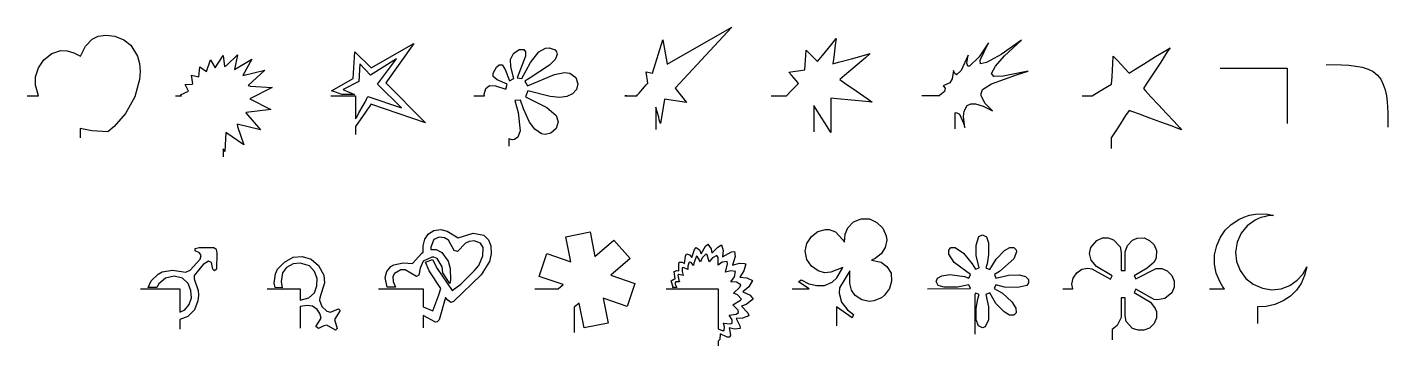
# Model space of a CAD drawing. Extents: x 24 to 589, y 31 to 164.
import ezdxf

# ---------------------------------------------------------------- set-up
doc = ezdxf.new("R2010")
doc.units = 0
doc.header["$LTSCALE"] = 29.195644
doc.header["$MEASUREMENT"] = 0

msp = doc.modelspace()

# ---------------------------------------------------------------- linework, layer by layer
at = {"linetype": 'Continuous'}
for points in [[(24.336138, 135.089048), (29.007441, 135.089048), (27.722832, 139.526785), (27.722832, 142.91348), (29.007441, 146.650522), (31.22631, 150.037217), (34.496222, 152.723216), (38.233264, 153.891042), (40.919264, 153.77426), (43.722046, 152.956782), (46.524827, 151.555391), (48.510131, 155.642781), (51.312913, 158.562345), (53.765347, 159.846954), (57.035259, 160.314084), (60.772302, 159.846954), (64.509344, 158.32878), (67.312126, 156.109911), (70.114908, 151.555391), (70.932386, 148.519044), (71.165951, 145.249132), (70.932386, 141.862437), (69.063864, 134.621917), (65.21004, 127.731745), (60.421954, 122.359747), (57.852737, 120.140878), (51.19613, 120.491226), (46.291262, 121.542269), (46.291262, 117.688444)], [(273.31659, 135.089048), (272.499112, 135.089048), (277.40398, 135.089048), (277.754328, 135.439395), (278.338241, 136.140091), (279.856414, 137.891829), (280.673892, 138.82609), (281.257805, 139.643568), (281.724935, 140.110698), (281.9585, 140.344263), (281.257805, 145.015566), (283.943804, 144.431654), (288.26476, 158.32878), (290.016498, 148.285478), (316.876491, 163.583996), (293.403193, 138.242177), (298.074496, 132.286266), (288.965455, 133.687656), (287.213716, 123.644355), (287.213716, 123.87792), (286.980151, 124.34505), (286.746586, 125.162528), (286.513021, 126.213572), (285.929108, 128.432441), (285.345195, 130.417744), (285.345195, 121.075138)], [(352.495176, 149.336522), (354.493456, 151.819233), (358.204547, 156.429982), (360.202826, 158.912693)], [(360.202826, 158.912693), (359.839503, 156.187766), (359.164759, 151.127188), (358.801436, 148.402261)], [(409.601856, 121.308704), (409.601856, 128.082093), (409.952204, 128.198876), (411.353595, 127.49818), (413.105333, 123.761138), (413.572464, 121.892616), (413.105333, 126.56392), (413.338898, 128.666006), (414.623507, 131.001657), (416.14168, 131.702353), (418.010202, 131.702353), (421.163331, 130.768092), (425.133939, 128.782788), (422.097592, 131.935918), (420.462636, 135.089048), (420.345853, 136.023308), (420.929766, 137.658264), (424.666808, 140.110698), (435.527588, 143.964523), (439.848543, 145.365914), (429.571677, 143.263828), (425.717852, 143.147045), (424.666808, 144.314871), (426.301764, 147.468), (430.038807, 151.672173), (437.162544, 158.211998), (428.754198, 152.256086), (422.564722, 148.986174), (420.112288, 148.402261), (419.995505, 149.920435), (423.498983, 157.044172), (419.528375, 151.321826), (415.557768, 147.468), (414.857072, 147.351218), (414.389942, 148.635826), (414.973855, 152.022521), (412.05429, 145.599479), (410.185769, 143.847741), (409.368291, 144.548436), (408.901161, 145.599479), (408.317248, 142.096002), (407.382987, 140.461046), (404.580205, 139.29322), (405.397683, 138.242177), (405.164118, 136.840786), (403.062032, 135.20583), (403.295597, 135.089048), (395.821512, 135.089048)], [(150.344537, 135.089048), (160.621404, 135.089048), (160.621404, 125.512876), (161.3221, 126.56392), (162.022795, 127.96531), (163.774534, 131.001657), (164.592012, 132.519831), (165.175924, 133.687656), (165.643055, 134.505134), (165.759838, 134.7387), (165.759838, 134.855482), (179.773746, 130.067397), (169.730445, 139.993916), (177.67166, 150.387565), (166.810881, 143.614176), (162.373143, 148.402261), (162.022795, 141.044959), (155.482971, 137.658264), (155.599753, 137.541482), (156.066884, 137.424699), (157.351492, 136.840786), (158.986448, 136.140091), (160.271056, 135.67296), (155.01584, 135.67296), (153.497667, 136.256873), (152.096276, 136.724004), (151.045233, 137.074351), (150.811668, 137.191134), (150.694885, 137.191134), (159.687144, 142.212784), (160.387839, 153.423912), (167.161228, 146.650522), (184.795397, 156.810606), (173.233922, 140.461046), (189.700266, 123.87792), (167.044446, 131.58557), (166.927663, 131.352005), (166.460533, 130.65131), (165.643055, 129.600266), (164.825577, 128.315658), (160.621404, 122.359747), (160.621404, 118.973052)], [(209.786868, 135.089048), (214.224606, 135.089048), (214.107824, 135.789743), (214.808519, 138.125394), (216.326693, 139.410003), (218.779127, 139.29322), (222.9833, 137.891829), (223.567212, 139.993916), (219.479822, 141.745654), (217.844866, 143.147045), (217.728084, 144.431654), (219.129475, 147.00087), (220.2973, 147.935131), (221.465126, 147.935131), (222.749734, 146.06661), (224.501473, 141.278524), (226.369994, 142.329567), (225.085386, 147.117653), (224.968604, 150.154), (226.253212, 152.606434), (228.588863, 154.358172), (230.574167, 154.358172), (231.274862, 153.423912), (231.274862, 151.555391), (227.771385, 142.563132), (229.756689, 142.212784), (233.260166, 148.986174), (236.763644, 153.307129), (239.566426, 154.825303), (241.084599, 155.058868), (243.537033, 154.24139), (244.120946, 153.423912), (244.354511, 152.256086), (243.537033, 150.154), (241.201382, 147.818348), (232.793036, 142.212784), (230.924515, 141.161742), (232.09234, 139.29322), (243.186685, 143.964523), (247.390858, 144.782001), (249.609727, 144.431654), (252.062161, 142.679915), (252.996422, 140.110698), (252.412509, 137.775047), (250.66077, 135.906526), (248.325119, 134.7387), (245.405554, 134.388352), (241.434947, 134.7387), (232.209123, 137.191134), (231.15808, 134.621917), (240.033556, 130.184179), (243.887381, 126.914267), (244.821641, 124.34505), (244.004163, 121.542269), (241.785294, 119.556965), (239.33286, 119.089834), (237.814687, 119.3234), (235.128688, 121.191921), (232.909819, 124.111485), (230.340602, 129.717049), (229.172776, 133.220526), (226.720342, 133.103744), (228.121733, 128.198876), (229.055994, 120.608008), (228.00495, 117.922009), (226.60356, 116.987748), (225.669299, 116.870966), (224.267908, 117.221313), (224.267908, 114.184966)], [(347.123178, 145.833044), (347.274563, 147.952432), (347.555706, 151.888437), (347.707091, 154.007825)], [(347.707091, 154.007825), (348.948446, 152.796746), (351.253821, 150.5476), (352.495176, 149.336522)], [(358.801436, 148.402261), (361.228324, 149.059163), (366.567477, 150.504348), (371.90663, 151.949532), (374.333518, 152.606434)], [(374.333518, 152.606434), (372.362812, 150.927684), (368.027259, 147.234435), (363.691706, 143.541186), (361.721, 141.862437)], [(481.773488, 144.548436), (483.546715, 145.641521), (487.775178, 148.248108), (492.822054, 151.359196), (497.050518, 153.965783), (498.823744, 155.058868)], [(498.823744, 155.058868), (497.669932, 153.297787), (494.918535, 149.098285), (491.634609, 144.085977), (488.883211, 139.886476), (487.7294, 138.125394)], [(85.880556, 135.089048), (88.449772, 135.089048), (87.982642, 135.556178), (91.252554, 136.957569), (89.851163, 139.76035), (92.88751, 139.877133), (93.121075, 140.110698), (92.537162, 143.730958), (95.573509, 142.91348), (96.04064, 147.117653), (98.726639, 145.249132), (100.478378, 150.037217), (102.346899, 146.767305), (105.733593, 151.788956), (106.200724, 147.234435), (107.134984, 147.701566), (111.689505, 152.139304), (110.404896, 146.06661), (117.645416, 150.270782), (113.908374, 143.497393), (123.017415, 145.716262), (116.127243, 139.410003), (117.061503, 139.059655), (126.053762, 138.475742), (116.711156, 133.804439), (125.469849, 129.366701), (115.192982, 128.198876), (115.0762, 127.96531), (121.148893, 120.958356), (111.572722, 123.294007), (111.689505, 122.359747), (114.258722, 114.768879), (106.784636, 119.79053), (106.434289, 111.966098), (105.733593, 113.133923), (105.733593, 109.747228)], [(474.532968, 139.993916), (474.71463, 142.991335), (475.052002, 148.557971), (475.233664, 151.555391)], [(475.233664, 151.555391), (476.929174, 149.738773), (480.077978, 146.365054), (481.773488, 144.548436)], [(563.638074, 148.051913), (569.944333, 147.935131), (572.98068, 147.818348), (575.900244, 147.468), (578.586244, 147.00087), (581.038678, 146.183392), (583.140764, 145.132349), (584.892503, 143.730958), (586.293894, 141.97922), (587.344937, 139.76035), (588.162415, 137.541482), (588.629545, 135.089048), (588.979893, 132.636613), (589.213458, 128.198876), (589.213458, 126.447137), (589.213458, 122.009399)], [(340.583354, 144.898784), (342.278864, 145.141), (345.427668, 145.590829), (347.123178, 145.833044)], [(344.553961, 140.227481), (343.524544, 141.438559), (341.61277, 143.687705), (340.583354, 144.898784)], [(361.721, 141.862437), (363.819437, 140.402655), (368.435998, 137.191134), (373.052559, 133.979613), (375.150996, 132.519831)], [(519.611043, 146.53374), (547.405296, 146.53374), (547.405296, 123.644355)], [(339.53231, 135.089048), (341.560867, 137.147881), (343.615375, 139.258618), (344.553961, 140.227481)], [(466.474971, 135.089048), (469.394535, 136.82781), (472.859085, 138.955848), (474.532968, 139.993916)], [(487.7294, 138.125394), (488.609184, 137.17445), (490.878103, 134.722016), (493.980502, 131.368688), (497.360728, 127.715062), (500.463126, 124.361734), (502.732045, 121.9093), (503.61183, 120.958356)], [(333.226052, 135.089048), (335.328138, 135.089048), (337.430224, 135.089048), (339.53231, 135.089048)], [(357.983958, 119.907312), (356.426856, 122.398674), (353.312654, 127.381398), (350.977003, 131.11844)], [(350.977003, 131.11844), (350.977003, 127.935033), (350.977003, 124.18069), (350.977003, 120.140878)], [(375.150996, 132.519831), (372.468646, 132.775293), (366.567477, 133.337309), (360.666307, 133.899325), (357.983958, 134.154787)], [(357.983958, 134.154787), (357.983958, 130.460997), (357.983958, 123.601102), (357.983958, 119.907312)], [(462.270798, 135.089048), (463.69814, 135.089048), (465.125483, 135.089048), (466.474971, 135.089048)], [(481.773488, 129.016354), (480.385073, 126.88399), (477.361702, 122.234314), (474.416186, 117.688444)], [(503.61183, 120.958356), (502.402126, 121.404717), (499.282363, 122.55586), (495.016564, 124.129871), (490.368754, 125.844838), (486.102955, 127.41885), (482.983192, 128.569992), (481.773488, 129.016354)], [(474.416186, 117.688444), (474.416186, 116.174596), (474.416186, 114.686699), (474.416186, 113.250706)], [(527.318693, 83.704714), (529.498634, 84.747107), (531.834286, 85.504031), (534.325647, 85.923583)], [(537.945907, 84.87254), (536.505589, 84.483264), (535.22098, 84.016134), (534.092082, 83.471149)], [(534.325647, 85.923583), (536.860262, 86.083618), (539.342973, 85.88033), (541.799732, 85.33967)], [(541.799732, 85.33967), (540.748689, 85.426176), (539.464081, 85.253164), (537.945907, 84.87254)], [(170.197575, 54.9762), (188.766005, 54.9762), (188.766005, 47.502116), (192.736612, 45.750377), (195.189046, 52.406984), (196.123307, 55.092983), (191.218439, 62.450285), (189.700266, 65.953762), (192.61983, 67.121588), (194.488351, 63.384546), (200.79461, 54.275505), (204.298088, 56.844722), (209.903651, 62.333503), (211.772172, 64.669154), (213.523911, 68.639762), (213.640694, 72.026456), (212.58965, 73.894978), (209.903651, 74.829238), (207.801565, 74.595673), (206.283391, 73.894978), (203.013479, 70.3915), (201.612088, 70.858631), (199.276437, 75.179586), (197.524698, 76.113846), (195.305829, 76.347412), (193.203743, 75.413151), (191.919134, 72.260022), (191.919134, 71.325761), (194.138003, 71.208978), (196.473655, 70.041153), (199.042872, 66.420893), (199.977132, 63.384546), (200.093915, 58.59646), (199.86035, 57.195069), (196.940785, 61.516024), (196.590438, 64.085241), (194.488351, 67.588718), (193.203743, 68.055849), (192.386265, 68.055849), (188.766005, 66.420893), (187.481396, 63.501328), (186.897484, 60.581764), (185.963223, 60.114634), (181.29192, 62.800633), (179.423399, 62.800633), (176.854182, 61.28246), (176.153487, 59.997851), (176.270269, 58.012547), (177.20453, 55.560113), (173.817835, 55.560113), (172.883574, 59.647503), (173.58427, 62.099938), (175.336009, 64.202024), (176.503834, 64.902719), (180.35766, 65.720197), (184.328267, 65.486632), (188.182092, 69.690805), (188.766005, 70.157935), (188.766005, 72.843934), (189.4667, 75.529934), (190.984874, 77.748803), (193.203743, 79.150194), (196.006525, 79.500541), (198.692524, 78.916628), (203.247044, 76.113846), (209.436521, 78.09915), (213.874259, 77.16489), (215.859562, 75.296368), (216.793823, 72.727152), (216.910606, 69.45724), (216.20991, 66.30411), (212.823216, 60.698546), (201.26174, 49.604202), (200.210697, 49.253854), (198.926089, 50.188115), (197.991828, 51.35594), (195.305829, 42.013334), (194.605134, 41.195856), (193.904438, 41.079074), (188.766005, 43.881856), (188.766005, 38.743422)], [(341.867962, 54.9762), (348.991699, 54.9762), (344.553961, 57.895765), (345.605004, 58.713243), (348.874916, 56.961504), (352.144829, 56.260809), (355.414741, 56.377591), (358.56787, 57.6622), (360.436392, 59.530721), (363.005608, 63.851676), (357.983958, 61.866372), (355.297958, 61.632807), (352.728742, 62.450285), (349.92596, 64.318806), (348.057438, 67.121588), (347.356743, 70.508283), (348.057438, 73.778195), (349.92596, 76.69776), (352.611959, 78.683063), (355.765088, 79.617324), (357.283262, 79.617324), (359.969261, 78.566281), (362.888826, 75.413151), (363.589521, 74.245325), (363.939869, 77.63202), (364.990912, 80.318019), (367.443346, 82.770454), (370.596476, 83.938279), (373.98317, 83.938279), (377.1363, 82.536888), (379.588734, 80.084454), (380.990125, 76.931325), (381.22369, 75.179586), (380.522995, 72.026456), (378.888039, 69.45724), (376.435604, 67.588718), (374.800648, 66.77124), (378.888039, 65.953762), (381.22369, 64.202024), (382.975429, 61.399242), (383.208994, 58.12933), (382.274733, 55.092983), (380.28943, 52.290201), (379.004821, 51.122375), (375.851692, 49.95455), (374.099953, 49.720984), (370.830041, 50.42168), (368.144042, 52.173418), (366.509086, 54.392288), (365.80839, 57.195069), (365.925173, 62.450285), (361.604217, 55.326548), (361.370652, 53.107679), (362.421696, 49.370637), (364.87413, 46.217507), (367.326564, 44.232203), (366.859433, 42.947595), (360.319609, 47.385333), (360.319609, 39.5609)], [(518.209652, 72.960717), (519.69863, 76.330989), (521.713129, 79.252378), (524.25315, 81.713936), (527.318693, 83.704714)], [(534.092082, 83.471149), (530.783242, 81.053317), (528.330808, 77.986693), (526.73478, 74.245325)], [(235.128688, 54.9762), (244.821641, 54.9762), (246.806945, 56.727939), (236.880426, 60.114634), (240.033556, 69.574022), (250.076857, 66.187328), (247.974771, 76.580977), (258.018072, 78.566281), (260.003376, 68.289414), (267.944592, 75.179586), (274.601198, 67.588718), (266.659983, 60.581764), (276.586502, 57.195069), (273.433372, 47.618898), (263.390071, 51.005593), (265.492157, 40.728726), (255.565638, 38.743422), (253.463552, 49.020289), (251.478248, 47.26855), (251.478248, 36.758118)], [(289.66615, 54.9762), (311.154144, 54.9762), (311.154144, 38.276292), (312.905883, 37.575596), (313.723361, 37.575596), (313.840144, 39.210552), (313.373014, 40.728726), (316.175795, 40.378378), (316.993273, 40.611944), (316.993273, 42.013334), (315.825448, 43.998638), (318.62823, 44.465768), (319.679272, 45.049681), (319.445708, 46.100724), (317.343621, 48.319594), (320.496751, 50.188115), (320.847098, 50.655245), (319.212142, 52.406984), (317.577186, 53.107679), (320.263186, 55.676896), (320.613533, 56.611156), (318.861794, 57.6622), (316.526143, 57.778982), (317.927534, 59.881068), (318.394664, 62.099938), (316.40936, 62.450285), (314.307274, 61.866372), (315.124752, 65.253067), (314.891187, 66.30411), (312.905883, 65.953762), (311.154144, 64.785937), (311.154144, 67.939066), (310.687014, 68.756544), (308.818493, 67.822284), (307.417102, 66.187328), (306.599624, 69.106892), (306.249276, 69.45724), (304.61432, 67.822284), (303.913625, 66.187328), (302.629016, 68.172632), (302.161886, 68.522979), (301.110843, 65.603415), (300.99406, 64.669154), (300.0598, 65.83698), (299.125539, 66.070545), (298.658409, 64.318806), (298.658409, 62.917416), (296.789888, 63.851676), (296.322757, 63.618111), (296.205975, 62.099938), (296.673105, 60.464981), (294.804584, 60.815329), (294.454236, 60.581764), (294.921366, 58.479678), (295.154932, 57.778982), (293.636758, 57.778982), (293.169628, 57.078287), (293.987106, 55.443331), (292.235367, 55.443331), (292.585715, 55.560113), (291.651454, 58.246112), (292.81928, 58.946808), (293.403193, 59.06359), (292.936063, 62.099938), (294.103888, 62.567068), (294.921366, 62.333503), (294.804584, 65.019502), (295.038149, 65.953762), (296.205975, 66.070545), (297.257018, 65.486632), (297.607366, 68.522979), (298.074496, 69.45724), (299.359104, 68.99011), (300.293365, 67.939066), (301.344408, 71.208978), (302.045104, 72.143239), (303.446494, 71.092196), (304.14719, 69.45724), (305.898929, 72.610369), (306.949972, 73.54463), (308.23458, 71.559326), (308.584928, 69.690805), (311.037362, 72.260022), (312.555536, 73.194282), (313.256231, 70.858631), (313.022666, 68.172632), (316.759708, 70.274718), (318.044316, 70.3915), (318.277882, 68.406196), (317.110056, 64.785937), (320.02962, 65.603415), (322.131707, 65.486632), (322.71562, 65.253067), (321.898142, 62.450285), (320.146403, 59.764286), (323.065967, 59.530721), (325.401619, 58.362895), (323.883445, 55.793678), (321.431011, 53.691592), (324.467358, 52.290201), (325.751966, 50.655245), (322.832402, 48.436376), (320.847098, 47.735681), (323.533098, 44.932899), (323.883445, 43.765073), (321.314229, 42.71403), (318.745012, 42.597247), (320.263186, 39.5609), (320.379968, 38.393074), (317.927534, 38.159509), (315.708665, 38.743422), (316.292578, 35.823858), (316.059013, 34.889597), (314.891187, 34.889597), (312.088405, 36.290988), (311.85484, 33.838554), (311.154144, 33.137859), (311.154144, 31.269337)], [(398.157164, 54.9762), (416.024898, 55.092983), (415.324202, 56.611156), (410.536117, 55.560113), (405.047336, 55.560113), (402.478119, 56.377591), (401.660641, 58.012547), (402.244554, 59.413938), (404.113075, 60.348199), (407.382987, 60.815329), (413.455681, 59.997851), (415.324202, 59.413938), (416.024898, 60.932112), (409.251508, 65.83698), (406.915857, 69.340457), (406.915857, 70.975413), (407.850118, 72.143239), (409.601856, 72.143239), (413.105333, 69.807588), (416.725593, 65.36985), (418.010202, 63.034198), (419.528375, 63.618111), (418.360549, 68.756544), (418.360549, 73.0775), (419.411592, 76.69776), (420.929766, 77.398455), (422.564722, 76.580977), (423.498983, 74.01176), (423.498983, 69.223674), (422.91507, 65.36985), (422.331157, 63.618111), (423.966113, 62.917416), (426.652112, 67.238371), (430.038807, 70.858631), (432.257676, 72.143239), (433.892632, 72.143239), (434.943675, 71.092196), (435.060458, 70.274718), (433.892632, 67.355153), (427.93672, 62.099938), (425.951417, 60.932112), (426.53533, 59.413938), (431.790546, 60.581764), (436.228284, 60.698546), (438.7975, 59.997851), (440.082108, 58.830025), (440.082108, 57.428634), (439.381413, 56.377591), (435.64437, 55.443331), (430.038807, 55.676896), (426.418547, 56.611156), (425.834634, 55.092983), (429.221329, 53.107679), (433.191936, 49.487419), (434.826892, 46.918202), (434.943675, 44.932899), (434.009414, 43.998638), (432.140893, 43.998638), (429.922024, 45.400029), (426.53533, 48.903506), (423.966113, 53.224462), (422.331157, 52.523766), (423.498983, 47.502116), (423.498983, 42.013334), (422.097592, 39.09377), (420.929766, 38.743422), (419.29481, 39.5609), (418.360549, 42.013334), (418.360549, 46.80142), (418.944462, 50.772028), (419.528375, 52.523766), (418.010202, 53.107679), (417.776636, 52.640549), (417.776636, 36.057423)], [(454.329583, 54.9762), (458.416973, 54.9762), (458.066625, 56.844722), (458.533756, 59.413938), (460.051929, 61.516024), (462.154015, 63.034198), (464.723232, 63.501328), (466.358188, 63.267763), (474.065838, 58.946808), (474.766534, 60.348199), (468.226709, 64.202024), (466.00784, 66.888023), (465.423928, 69.574022), (465.891058, 72.026456), (468.460274, 75.062803), (470.795926, 76.113846), (473.131578, 76.113846), (475.350446, 75.296368), (478.036446, 72.376804), (478.503576, 70.041153), (478.503576, 62.567068), (480.138532, 62.567068), (480.138532, 70.274718), (481.189575, 72.960717), (483.291662, 75.179586), (485.160183, 75.997064), (488.079747, 76.113846), (490.298616, 75.062803), (492.167137, 73.194282), (493.21818, 70.858631), (493.101398, 67.822284), (492.28392, 66.070545), (489.247573, 63.501328), (483.875574, 60.348199), (484.57627, 59.06359), (493.101398, 63.384546), (495.43705, 63.384546), (497.655918, 62.333503), (499.52444, 60.464981), (500.4587, 58.12933), (500.4587, 55.560113), (499.52444, 53.224462), (496.604875, 50.88881), (493.568528, 50.304897), (492.167137, 50.538462), (484.57627, 54.742635), (483.875574, 53.458027), (490.648964, 49.370637), (492.634268, 46.80142), (493.21818, 45.516812), (493.21818, 42.830812), (492.167137, 40.495161), (490.298616, 38.62664), (487.962965, 37.692379), (485.51053, 37.692379), (483.174879, 38.509857), (480.605662, 41.312639), (480.138532, 43.64829), (480.138532, 51.122375), (478.503576, 51.122375), (478.503576, 43.064378), (476.86862, 39.677683), (474.766534, 38.042727), (474.766534, 33.721772)], [(526.73478, 74.245325), (526.025434, 70.15361), (526.43201, 66.269508), (527.902606, 62.567068)], [(71.399516, 54.9762), (87.632294, 54.9762), (87.632294, 45.283246), (89.73438, 46.217507), (91.602902, 48.436376), (92.537162, 51.239158), (92.303597, 54.275505), (91.135771, 57.078287), (88.80012, 59.413938), (85.296642, 60.231416), (81.793165, 59.297156), (78.990384, 56.961504), (78.172906, 55.443331), (74.552646, 55.443331), (75.837254, 58.246112), (78.640036, 61.048894), (80.391774, 61.983155), (84.71273, 62.68385), (90.201511, 61.866372), (91.953249, 62.68385), (96.157422, 67.238371), (96.624552, 68.756544), (95.807074, 69.92437), (94.055336, 70.741848), (94.055336, 71.676109), (95.690292, 72.143239), (101.762986, 72.143239), (102.814029, 71.442544), (103.047594, 69.807588), (102.930812, 63.150981), (102.113334, 62.450285), (101.412638, 63.034198), (100.828725, 65.83698), (99.544117, 66.420893), (97.44203, 65.019502), (93.588206, 60.464981), (93.588206, 59.06359), (95.339944, 54.275505), (95.456727, 52.290201), (95.223162, 49.95455), (93.821771, 46.217507), (91.018989, 43.414725), (87.632294, 42.130117), (87.632294, 38.159509)], [(123.951675, 54.9762), (137.615237, 54.9762), (137.615237, 50.188115), (141.235496, 51.239158), (143.571148, 53.224462), (144.622191, 56.144026), (144.738974, 59.180373), (143.571148, 62.099938), (141.585844, 64.435589), (137.615237, 65.603415), (134.695672, 65.253067), (132.009673, 63.734894), (130.374717, 61.516024), (129.790804, 58.012547), (130.141152, 55.326548), (127.221587, 55.443331), (126.87124, 57.311852), (127.455152, 61.165677), (128.27263, 63.034198), (131.192195, 66.070545), (134.812455, 68.055849), (138.549497, 68.406196), (142.169757, 67.238371), (145.322887, 64.552372), (147.424973, 60.581764), (147.775321, 57.428634), (145.790017, 51.239158), (145.673234, 50.188115), (146.724278, 47.618898), (148.709581, 45.633594), (150.227755, 45.283246), (153.61445, 46.684638), (154.315145, 45.867159), (151.979494, 42.2469), (153.030537, 38.393074), (152.329841, 37.809162), (148.709581, 39.794466), (147.541756, 39.5609), (145.206104, 38.509857), (144.155061, 39.327335), (146.37393, 42.71403), (145.790017, 44.699334), (144.738974, 46.33429), (142.75367, 47.735681), (140.534801, 47.969246), (137.615237, 47.618898), (137.615237, 38.62664)], [(519.611043, 57.6622), (518.012581, 61.38282), (517.246196, 65.180078), (517.311886, 69.043026), (518.209652, 72.960717)], [(527.902606, 62.567068), (530.268534, 59.258228), (533.36111, 56.805794), (537.128429, 55.209766)], [(555.580076, 64.085241), (554.683186, 60.42948), (553.253767, 57.177318), (551.29182, 54.339969), (548.797344, 51.928642), (545.77034, 49.95455)], [(548.573122, 56.377591), (551.609468, 58.479678), (553.94512, 61.048894), (555.580076, 64.085241)], [(521.362781, 54.9762), (520.701014, 55.802329), (520.1171, 56.680361), (519.611043, 57.6622)], [(515.173305, 54.9762), (517.193211, 54.9762), (519.26502, 54.9762), (521.362781, 54.9762)], [(537.128429, 55.209766), (541.107687, 54.552323), (544.905284, 54.932948), (548.573122, 56.377591)], [(545.77034, 49.95455), (542.31444, 48.436376), (538.754735, 47.618898), (535.143125, 47.502116)], [(535.143125, 47.502116), (535.143125, 45.296222), (535.143125, 42.934619), (535.143125, 40.495161)]]:
    msp.add_lwpolyline(points, dxfattribs=at)

doc.saveas('drawing.dxf')
